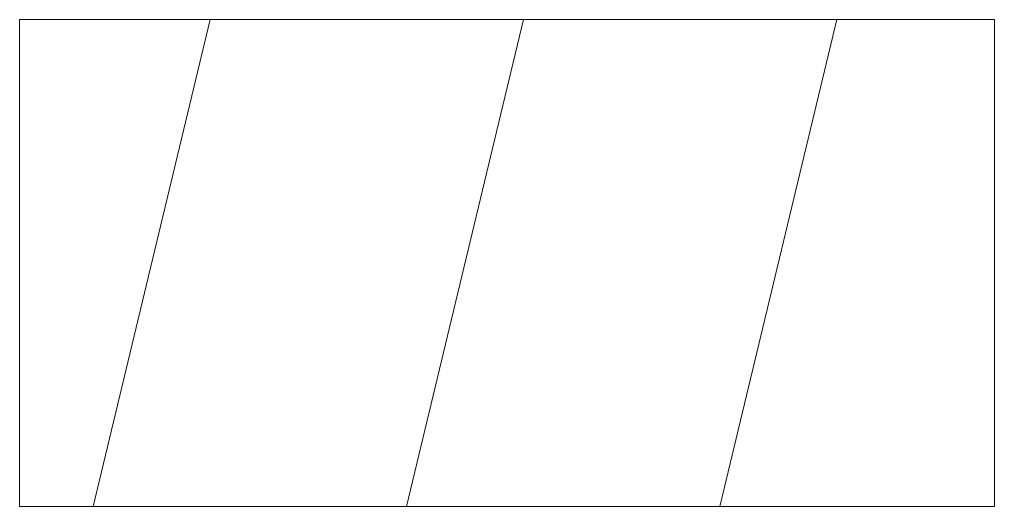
# Model space of a CAD drawing. Header units: feet. Extents: x 0 to 4, y 0 to 2.
import ezdxf

# ---------------------------------------------------------------- set-up
doc = ezdxf.new("R2010")
doc.units = ezdxf.units.FT
doc.header["$MEASUREMENT"] = 0
doc.layers.add('HATCH', color=111, linetype='Continuous', lineweight=15)

msp = doc.modelspace()

# ---------------------------------------------------------------- hatches: boundary and pattern name
at = {"layer": 'HATCH'}
h = msp.add_hatch(dxfattribs=at)
h.set_pattern_fill('ANSI31', color=256, scale=10, angle=57.2958, style=0)
h.set_pattern_definition([(76.52421246, (478541.9166, 2178939.3271), (-1.2155856057, 0.29129304), [])])
h.paths.add_polyline_path([(0, 0), (4, 0), (4, 2), (0, 2)], flags=0)

# ---------------------------------------------------------------- linework, layer by layer
for p, q in [((4, 2), (0, 2)), ((0, 2), (0, 0)), ((4, 0), (4, 2)), ((0, 0), (4, 0))]:
    msp.add_line(p, q, dxfattribs=at)

doc.saveas('drawing.dxf')
